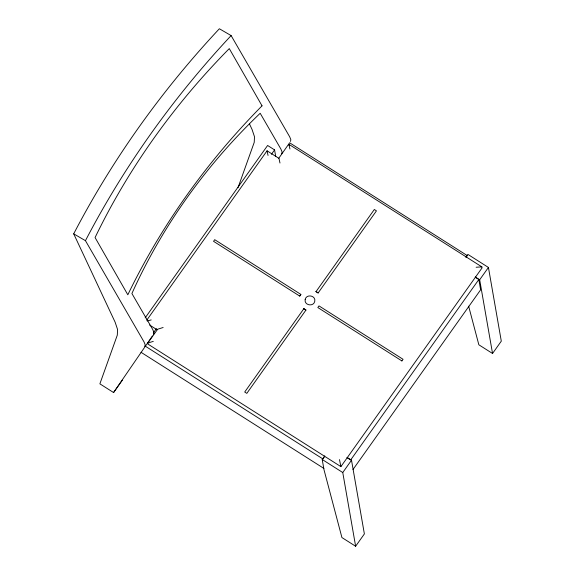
<?xml version="1.0" encoding="UTF-8"?>
<svg xmlns="http://www.w3.org/2000/svg" width="575" height="575" viewBox="0 0 575 575"><rect width="100%" height="100%" fill="white"/><g stroke="black" fill="none" stroke-linecap="round" stroke-linejoin="round"><path stroke-width="0.86" d="M144.886 346.538L145.137 344.633L143.98 341.83L85.452 240.673L73.701 233.838C112.528 159.16 161.906 90.203 219.37 28.75L231.121 35.593L289.656 136.749L290.813 139.545L290.555 141.45M153.633 334.219L153.892 332.307L152.734 329.511L131.905 293.516C162.402 225.781 206.511 164.551 260.188 113.275L280.902 149.069L282.059 151.872L281.8 153.777M238 187.723L254.222 142.37L254.509 136.778L252.044 129.425L249.392 123.776M85.452 240.673C124.279 166.002 173.657 97.046 231.121 35.593M73.701 233.838L115.122 322.187L117.587 329.54L117.3 335.139L99.878 383.841L113.577 392.545L152.397 335.98M278.738 158.333L289.627 142.78L467.317 255.616L466.296 257.061M145.152 317.882L267.612 145.475L274.577 149.895L275.734 156.522M146.754 320.182L267.059 150.808L278.983 158.384L279.975 163.02M271.465 154.28L274.577 149.895M153.331 332.968L156.443 328.591M289.117 145.396L288.938 144.361L481.864 266.879L482.044 267.907L340.896 466.62L147.969 344.109L147.789 343.081L157.643 329.216L163.135 327.506M113.577 392.545L122.331 380.219M299.704 296.075L300.862 294.393L214.712 239.682L213.548 241.32L299.704 296.075L300.869 294.443M303.844 308.717L244.713 392.028L246.819 393.365L305.95 310.054L303.844 308.717L305.95 310.054M316.02 291.633L374.332 209.48L376.445 210.874L318.126 292.97L316.013 291.582L318.126 292.97M347.113 457.412L351.512 460.208L364.377 533.931L355.63 546.25L341.924 537.553L324.005 469.768L322.208 459.482L324.782 455.86M465.822 257.298L467.885 254.394L488.434 267.447L501.299 341.162L492.545 353.488L478.846 344.784L468.639 306.18M324.437 456.773L322.898 458.943L145.202 346.107M401.896 360.971L403.053 359.289L319.003 305.907L317.838 307.546L401.889 360.92M350.664 459.971L478.831 279.529L475.259 277.265M355.63 546.25L342.765 472.535L351.512 460.208M492.545 353.488L479.679 279.766L488.434 267.447M352.978 469.531L480.621 289.822L478.831 279.529M147.789 343.081L153.288 341.37M147.15 320.972L151.203 319.93M476.136 267.246L481.864 266.879M475.281 276.97L479.679 279.766M149.622 325.033L157.076 329.77M347.092 457.707L349.945 459.518M322.208 459.482L342.765 472.535M141.004 352.281L323.876 468.409M288.938 144.361L289.929 148.997M267.059 150.808L268.043 155.444M339.494 459.619L340.896 466.62M305.174 299.489C303.959 305.382 313.605 307.115 314.777 301.322C315.991 295.435 306.338 293.703 305.174 299.489M262.035 105.829L229.281 48.595A671.183 587.097 -29.8 0 0 95.076 237.547L127.823 294.781A671.183 587.097 -29.8 0 1 262.035 105.836"/></g></svg>
